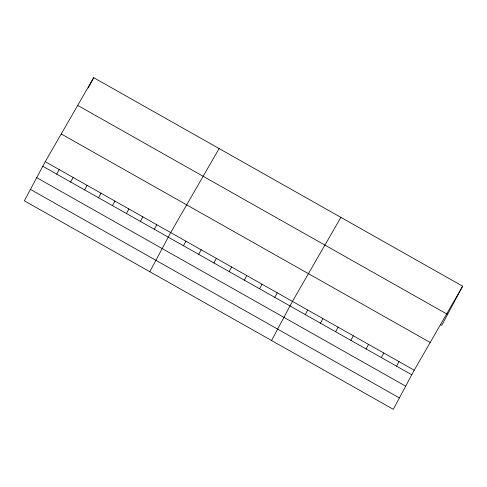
<?xml version="1.0" encoding="UTF-8"?>
<svg xmlns="http://www.w3.org/2000/svg" width="487" height="487" viewBox="0 0 487 487"><rect width="100%" height="100%" fill="white"/><g stroke="black" fill="none" stroke-linecap="round" stroke-linejoin="round"><path stroke-width="0.73" d="M45.242 161.69L24.35 200.814L393.319 409.323L414.212 370.199L462.65 286.186L93.681 77.677L45.242 161.69L414.212 370.199M88.196 87.946L93.681 77.677M56.742 174.133L59.183 169.567M70.682 182.01L73.117 177.445M84.616 189.887L87.057 185.322M98.557 197.765L100.998 193.199M112.497 205.642L114.938 201.076M126.437 213.519L128.872 208.947M140.372 221.396L142.813 216.825M154.312 229.274L156.753 224.702M149.801 271.709L170.694 232.579L219.132 148.565M183.471 245.752L185.912 241.181M198.69 254.354L201.131 249.782M213.909 262.956L216.35 258.384M229.133 271.557L231.569 266.986M244.352 280.159L246.793 275.587M259.571 288.761L262.012 284.189M274.79 297.356L277.231 292.79M271.557 340.516L292.45 301.392L340.888 217.379M305.233 314.559L307.668 309.994M320.452 323.161L322.893 318.589M335.671 331.763L338.112 327.191M350.89 340.364L353.331 335.793M366.108 348.966L368.549 344.394M381.327 357.568L383.768 352.996M396.552 366.169L398.993 361.598M462.65 286.186L441.758 325.31L440.437 324.561M446.524 313.159L447.845 313.908M77.695 105.399L446.664 313.908M61.228 133.962L430.198 342.471M42.801 166.256L411.771 374.771M36.714 177.664L405.683 386.173M30.438 189.413L399.407 397.922"/></g></svg>
